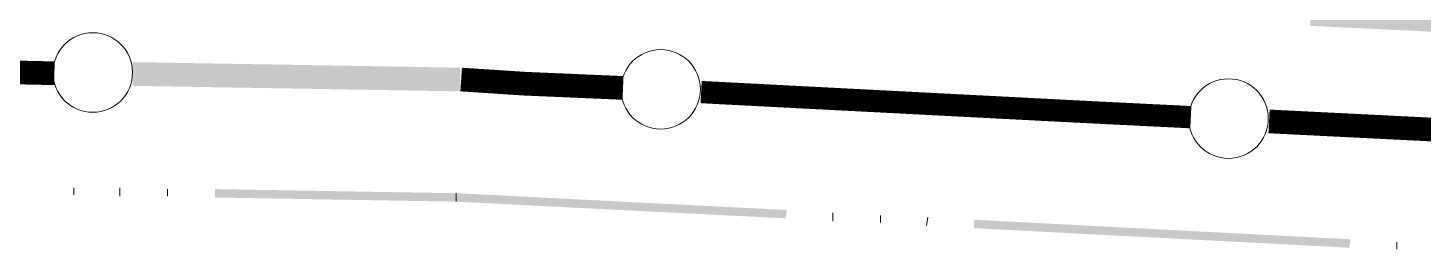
# Model space of a CAD drawing. Header units: millimetres. Extents: x 1542 to 2698, y 1376 to 2197.
# Drawn here: x 1645.4 to 1823.3, y 1747 to 1775.2 of the extents above; entities that cross this region are included whole.
import ezdxf

# ---------------------------------------------------------------- set-up
doc = ezdxf.new("R2010")
doc.units = ezdxf.units.MM
doc.layers.add('PDF_0', color=7, linetype='Continuous')
doc.layers.add('PDF_绿线', color=3, linetype='Continuous')
doc.layers.add('PDF_0高压线', color=20, linetype='Continuous', true_color=0xff3f00)

msp = doc.modelspace()

# ---------------------------------------------------------------- hatches: boundary and pattern name
at = {"layer": 'PDF_0', "transparency": 33554559}
msp.add_hatch(color=1, dxfattribs=at).paths.add_polyline_path([(1856.75, 1773.19), (1857.1, 1778.17), (1809.06, 1780.48), (1808.88, 1775.5)])
at = {"layer": 'PDF_0高压线', "transparency": 33554559}
msp.add_hatch(color=256, dxfattribs=at).paths.add_polyline_path([(1658.71, 1770.87), (1658.71, 1767.85), (1700.53, 1767.14), (1700.53, 1770.16)])
at = {"layer": 'PDF_绿线', "transparency": 33554559}
for points in [[(1669.21, 1754.68), (1669.21, 1753.61), (1699.99, 1753.08), (1699.99, 1754.15)], [(1700.17, 1754.15), (1699.99, 1753.08), (1741.98, 1750.95), (1742.16, 1752.01)], [(1766, 1750.77), (1766, 1749.7), (1813.87, 1747.21), (1814.04, 1748.28)]]:
    msp.add_hatch(color=256, dxfattribs=at).paths.add_polyline_path(points)

# ---------------------------------------------------------------- linework, layer by layer
at = {"layer": 'PDF_0高压线', "lineweight": 0}
for points, const_width in [([(1586.3, 1770.43), (1636.3, 1769.72), (1648.75, 1769.45)], 3.02), ([(1700.62, 1768.65), (1708.71, 1768.12), (1721.26, 1767.58)], 3.02), ([(1731.22, 1767.05), (1781.13, 1764.47), (1793.67, 1763.85)], 2.84), ([(1803.64, 1763.31), (1853.54, 1760.82), (1866.09, 1760.11)], 3.02)]:
    msp.add_lwpolyline(points, dxfattribs=dict(at, const_width=const_width))
for centre in [(1653.64, 1769.54), (1726.06, 1767.4), (1798.48, 1763.67)]:
    msp.add_circle(centre, 5.07, dxfattribs=at)
at = {"layer": 'PDF_绿线', "lineweight": 0}
for points in [[(1651.24, 1754.86), (1651.24, 1753.97)], [(1657.11, 1754.86), (1657.11, 1753.79)], [(1663.16, 1754.68), (1663.16, 1753.79)], [(1699.99, 1754.15), (1699.99, 1753.08)], [(1748.03, 1751.66), (1748.03, 1750.59)], [(1754.08, 1751.3), (1754.08, 1750.41)], [(1760.13, 1751.12), (1759.95, 1750.06)], [(1819.92, 1747.92), (1819.92, 1747.03)]]:
    msp.add_lwpolyline(points, dxfattribs=at)

doc.saveas('drawing.dxf')
